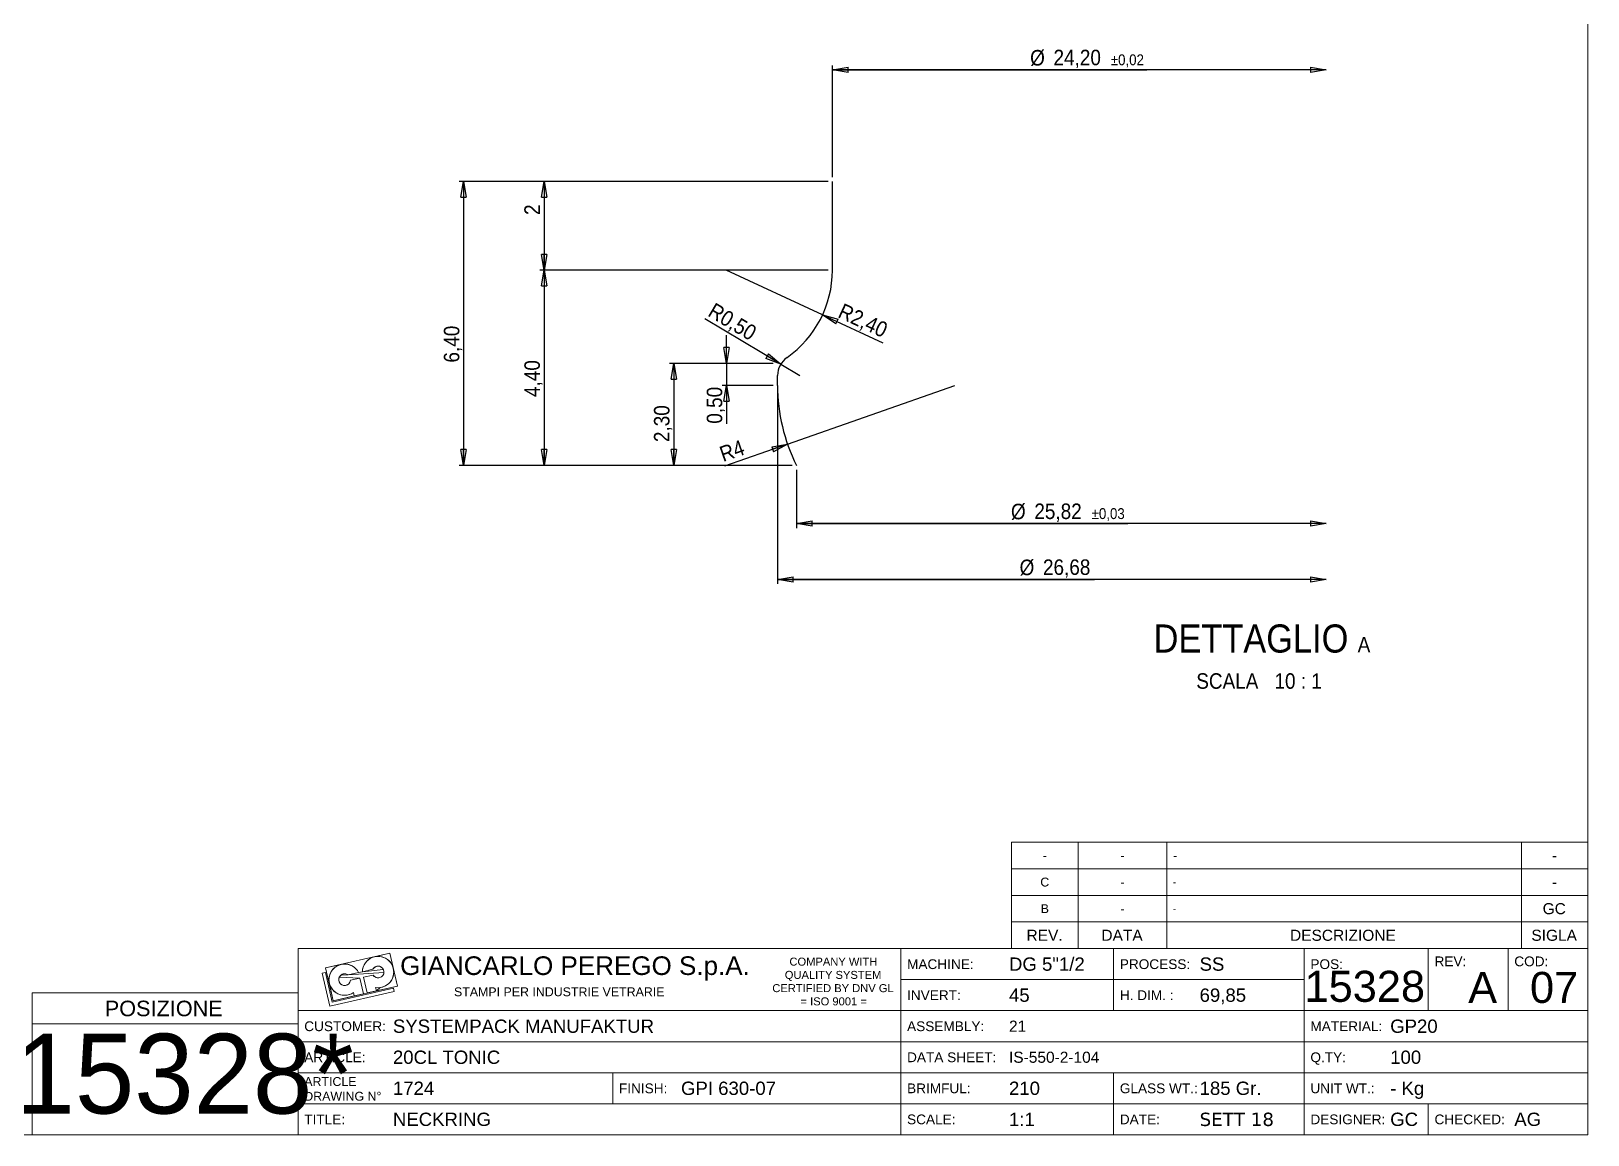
# Model space of a CAD drawing. Header units: millimetres. Extents: x 10 to 584, y 5 to 415.
# Drawn here: x 232.8 to 584, y 4.9 to 253.8 of the extents above; entities that cross this region are included whole.
import ezdxf

# ---------------------------------------------------------------- set-up
doc = ezdxf.new("R2010")
doc.units = ezdxf.units.MM
doc.linetypes.add('SLD-Solido', pattern=[0])
doc.layers.add('D', color=3, linetype='SLD-Solido', lineweight=25)
doc.layers.add('Q', color=2, linetype='SLD-Solido')
doc.styles.add('SLDTEXTSTYLE1', font='GOTHIC.TTF', dxfattribs={"width": 0.913})
doc.styles.add('SLDTEXTSTYLE2', font='ARIAL.TTF')
doc.styles.add('SLDTEXTSTYLE3', font='IDAUTOMATIONHC39M.TTF')
doc.styles.add('SLDTEXTSTYLE4', font='VERDANA.TTF')
doc.dimstyles.new('SLDDIMSTYLE20', dxfattribs={"dimtxt": 3.5, "dimasz": 3.556, "dimexe": 0, "dimexo": 0.0625, "dimgap": 0.875, "dimtad": 1, "dimlfac": 0.1, "dimrnd": 1e-09, "dimzin": 12, "dimdsep": 46, "dimtxsty": 'SLDTEXTSTYLE1', "dimblk1": 'CLOSED', "dimblk2": 'CLOSED', "dimsah": 1, "dimcen": 0.09, "dimadec": 0, "dimazin": 3, "dimtol": 1, "dimtp": 0.02, "dimtm": 0.02, "dimtfac": 1, "dimtofl": 0, "dimtmove": 0, "dimatfit": 3, "dimldrblk": 'CLOSED', "dimfxl": 0, "dimfrac": 2, "dimtolj": 1, "dimarcsym": 0})
doc.dimstyles.new('SLDDIMSTYLE21', dxfattribs={"dimtxt": 3.5, "dimasz": 3.556, "dimexe": 0, "dimexo": 0.0625, "dimgap": 0.875, "dimtad": 1, "dimlfac": 0.1, "dimrnd": 1e-09, "dimzin": 12, "dimdsep": 46, "dimtxsty": 'SLDTEXTSTYLE1', "dimblk1": 'CLOSED', "dimblk2": 'CLOSED', "dimsah": 1, "dimcen": 0.09, "dimadec": 0, "dimazin": 3, "dimtfac": 1, "dimtofl": 0, "dimtmove": 0, "dimatfit": 3, "dimldrblk": 'CLOSED', "dimfxl": 0, "dimfrac": 2, "dimtolj": 1, "dimtzin": 12, "dimarcsym": 0})
doc.dimstyles.new('SLDDIMSTYLE22', dxfattribs={"dimtxt": 3.5, "dimasz": 3.556, "dimexe": 0, "dimexo": 0.0625, "dimgap": 0.875, "dimtad": 1, "dimlfac": 0.1, "dimrnd": 1e-09, "dimzin": 12, "dimdsep": 46, "dimtxsty": 'SLDTEXTSTYLE1', "dimblk1": 'CLOSED', "dimblk2": 'CLOSED', "dimsah": 1, "dimcen": 0.09, "dimadec": 0, "dimazin": 3, "dimtol": 1, "dimtp": 0.03, "dimtm": 0.03, "dimtfac": 1, "dimtofl": 0, "dimtmove": 0, "dimatfit": 3, "dimldrblk": 'CLOSED', "dimfxl": 0, "dimfrac": 2, "dimtolj": 1, "dimarcsym": 0})
doc.dimstyles.new('SLDDIMSTYLE23', dxfattribs={"dimtxt": 3.5, "dimasz": 3.556, "dimexe": 0, "dimexo": 0.0625, "dimgap": 0.875, "dimtad": 1, "dimlfac": 0.1, "dimrnd": 1e-09, "dimzin": 12, "dimdsep": 46, "dimtxsty": 'SLDTEXTSTYLE1', "dimblk1": 'CLOSED', "dimblk2": 'CLOSED', "dimsah": 1, "dimcen": 0, "dimadec": 0, "dimazin": 3, "dimtfac": 1, "dimtofl": 0, "dimtmove": 0, "dimatfit": 3, "dimldrblk": 'CLOSED', "dimfxl": 0, "dimfrac": 2, "dimtolj": 1, "dimtzin": 12, "dimarcsym": 0})
doc.dimstyles.new('SLDDIMSTYLE24', dxfattribs={"dimtxt": 3.5, "dimasz": 3.556, "dimexe": 0, "dimexo": 0.0625, "dimgap": 0.875, "dimtad": 1, "dimlfac": 0.1, "dimrnd": 1e-09, "dimdsep": 46, "dimtxsty": 'SLDTEXTSTYLE1', "dimblk1": 'CLOSED', "dimblk2": 'CLOSED', "dimsah": 1, "dimcen": 0.09, "dimadec": 0, "dimazin": 2, "dimtfac": 1, "dimtmove": 0, "dimatfit": 0, "dimldrblk": 'CLOSED', "dimfxl": 0, "dimfrac": 2, "dimtolj": 1, "dimtzin": 12, "dimarcsym": 0})
doc.dimstyles.new('SLDDIMSTYLE25', dxfattribs={"dimtxt": 3.5, "dimasz": 3.556, "dimexe": 0, "dimexo": 0.0625, "dimgap": 0.875, "dimtad": 1, "dimlfac": 0.1, "dimrnd": 1e-09, "dimdsep": 46, "dimtxsty": 'SLDTEXTSTYLE1', "dimblk1": 'CLOSED', "dimblk2": 'CLOSED', "dimsah": 1, "dimcen": 0, "dimadec": 0, "dimazin": 2, "dimtfac": 1, "dimtofl": 0, "dimtmove": 0, "dimatfit": 3, "dimldrblk": 'CLOSED', "dimfxl": 0, "dimfrac": 2, "dimtolj": 1, "dimtzin": 12, "dimarcsym": 0})
doc.dimstyles.new('SLDDIMSTYLE26', dxfattribs={"dimtxt": 3.5, "dimasz": 3.556, "dimexe": 0, "dimexo": 0.0625, "dimgap": 0.875, "dimtad": 1, "dimlfac": 0.1, "dimrnd": 1e-09, "dimzin": 12, "dimdsep": 46, "dimtxsty": 'SLDTEXTSTYLE1', "dimblk1": 'CLOSED', "dimblk2": 'CLOSED', "dimsah": 1, "dimcen": 0.09, "dimadec": 0, "dimazin": 3, "dimtfac": 1, "dimtmove": 0, "dimatfit": 0, "dimldrblk": 'CLOSED', "dimfxl": 0, "dimfrac": 2, "dimtolj": 1, "dimtzin": 12, "dimarcsym": 0})

# ---------------------------------------------------------------- blocks, each defined once
blk = doc.blocks.new('SW_NOTE_2')
at = {"color": 0, "char_height": 2, "attachment_point": 1, "style": 'SLDTEXTSTYLE2'}
for s, insert in [('ARTICLE', (0, 2.58)), ('DRAWING N°', (0, -0.74))]:
    blk.add_mtext(s, dxfattribs=dict(at, insert=insert))
blk = doc.blocks.new('SW_NOTE_3')
at = {"color": 0, "char_height": 1.8, "attachment_point": 2, "style": 'SLDTEXTSTYLE2'}
for s, insert in [('COMPANY WITH', (10.06, 2.32)), ('QUALITY SYSTEM', (9.99, -0.67)), ('CERTIFIED BY DNV GL', (9.97, -3.66)), ('= ISO 9001 =', (10.12, -6.64))]:
    blk.add_mtext(s, dxfattribs=dict(at, insert=insert))
blk = doc.blocks.new('_CLOSED')
at = {"color": 0, "linetype": 'ByBlock', "lineweight": -2}
for p, q in [((-1, 0.166667), (0, 0)), ((-1, 0.166667), (-1, -0.166667)), ((0, 0), (-1, -0.166667)), ((0, 0), (-1, 0))]:
    blk.add_line(p, q, dxfattribs=at)
blk = doc.blocks.new('_D_53')
at = {"layer": 'Q'}
for p, q in [((413.57, 220.89), (413.57, 246.08)), ((524.99, 245.08), (413.57, 245.08)), ((413.57, 245.08), (484.5, 245.08))]:
    blk.add_line(p, q, dxfattribs=at)
at = {"layer": 'Q', "xscale": 3.556, "yscale": 3.556, "rotation": 180.0000000000004}
blk.add_blockref('_CLOSED', (413.57, 245.08, 1), dxfattribs=at)
at = {"layer": 'Q', "xscale": 3.556, "yscale": 3.556}
blk.add_blockref('_CLOSED', (524.99, 245.08), dxfattribs=at)
at = {"layer": 'Q', "attachment_point": 1, "style": 'SLDTEXTSTYLE1'}
for s, insert, char_height in [('%%c', (458.17, 249.55), 3.5), ('24,20', (463.45, 249.61), 3.5), ('±0,02', (476.38, 248.56), 2.45)]:
    blk.add_mtext(s, dxfattribs=dict(at, insert=insert, char_height=char_height))
blk = doc.blocks.new('_D_54')
at = {"layer": 'Q'}
for p, q in [((412.57, 219.89), (347.53, 219.89)), ((348.53, 219.89), (348.53, 199.89)), ((412.57, 199.89), (347.53, 199.89))]:
    blk.add_line(p, q, dxfattribs=at)
at = {"layer": 'Q', "xscale": 3.556, "yscale": 3.556}
for p, rotation in [((348.53, 219.89, -1), 90.0000000000004), ((348.53, 199.89, -1), 270.0000000000004)]:
    blk.add_blockref('_CLOSED', p, dxfattribs=dict(at, rotation=rotation))
at = {"layer": 'Q', "insert": (344.06, 212.35), "char_height": 3.5, "attachment_point": 1, "rotation": 90, "style": 'SLDTEXTSTYLE1'}
blk.add_mtext('2', dxfattribs=at)
blk = doc.blocks.new('_D_55')
at = {"layer": 'Q'}
for p, q in [((405.46, 154.89), (405.46, 141.75)), ((524.99, 142.75), (405.46, 142.75)), ((405.46, 142.75), (480.18, 142.75))]:
    blk.add_line(p, q, dxfattribs=at)
at = {"layer": 'Q', "xscale": 3.556, "yscale": 3.556, "rotation": 180.0000000000004}
blk.add_blockref('_CLOSED', (405.46, 142.75, 1), dxfattribs=at)
at = {"layer": 'Q', "xscale": 3.556, "yscale": 3.556}
blk.add_blockref('_CLOSED', (524.99, 142.75), dxfattribs=at)
at = {"layer": 'Q', "attachment_point": 1, "style": 'SLDTEXTSTYLE1'}
for s, insert, char_height in [('%%c', (453.84, 147.22), 3.5), ('25,82', (459.12, 147.28), 3.5), ('±0,03', (472.05, 146.23), 2.45)]:
    blk.add_mtext(s, dxfattribs=dict(at, insert=insert, char_height=char_height))
blk = doc.blocks.new('_D_56')
at = {"layer": 'Q'}
for p, q in [((412.57, 199.89), (347.53, 199.89)), ((348.53, 199.89), (348.53, 155.89)), ((404.46, 155.89), (347.53, 155.89))]:
    blk.add_line(p, q, dxfattribs=at)
at = {"layer": 'Q', "xscale": 3.556, "yscale": 3.556}
for p, rotation in [((348.53, 199.89, -1), 90.00000000000037), ((348.53, 155.89, -1), 270.0000000000004)]:
    blk.add_blockref('_CLOSED', p, dxfattribs=dict(at, rotation=rotation))
at = {"layer": 'Q', "insert": (344.06, 171.3), "char_height": 3.5, "attachment_point": 1, "rotation": 90, "style": 'SLDTEXTSTYLE1'}
blk.add_mtext('4,40', dxfattribs=at)
blk = doc.blocks.new('_D_57')
at = {"layer": 'Q'}
for p, q in [((412.57, 219.89), (329.36, 219.89)), ((330.36, 219.89), (330.36, 155.89)), ((404.46, 155.89), (329.36, 155.89))]:
    blk.add_line(p, q, dxfattribs=at)
at = {"layer": 'Q', "xscale": 3.556, "yscale": 3.556}
for p, rotation in [((330.36, 219.89, -1), 90.0000000000004), ((330.36, 155.89, -1), 270.0000000000004)]:
    blk.add_blockref('_CLOSED', p, dxfattribs=dict(at, rotation=rotation))
at = {"layer": 'Q', "insert": (325.89, 179.06), "char_height": 3.5, "attachment_point": 1, "rotation": 90, "style": 'SLDTEXTSTYLE1'}
blk.add_mtext('6,40', dxfattribs=at)
blk = doc.blocks.new('_D_58')
at = {"layer": 'Q'}
for q in [(389.57, 199.89), (424.96, 183.51)]:
    blk.add_line((411.35, 189.81), q, dxfattribs=at)
at = {"layer": 'Q', "xscale": 3.556, "yscale": 3.556, "rotation": 155.1700732013962}
blk.add_blockref('_CLOSED', (411.35, 189.81, -1), dxfattribs=at)
at = {"layer": 'Q', "insert": (416.04, 192.55), "char_height": 3.5, "attachment_point": 1, "rotation": 335.1701, "style": 'SLDTEXTSTYLE1'}
blk.add_mtext('R2,40', dxfattribs=at)
blk = doc.blocks.new('_D_59')
at = {"layer": 'Q'}
for q in [(441.19, 173.89), (389.22, 155.71)]:
    blk.add_line((403.43, 160.68), q, dxfattribs=at)
at = {"layer": 'Q', "xscale": 3.556, "yscale": 3.556, "rotation": 19.27946946473523}
blk.add_blockref('_CLOSED', (403.43, 160.68, -1), dxfattribs=at)
at = {"layer": 'Q', "insert": (387.75, 159.93), "char_height": 3.5, "attachment_point": 1, "rotation": 19.2795, "style": 'SLDTEXTSTYLE1'}
blk.add_mtext('R4', dxfattribs=at)
blk = doc.blocks.new('_D_60')
at = {"layer": 'Q'}
for p, q in [((389.68, 178.89), (389.68, 185.24)), ((400.19, 178.89), (388.68, 178.89)), ((389.68, 178.89), (389.68, 173.89)), ((400.19, 173.89), (388.68, 173.89)), ((389.68, 173.89), (389.68, 165.28))]:
    blk.add_line(p, q, dxfattribs=at)
at = {"layer": 'Q', "xscale": 3.556, "yscale": 3.556}
for p, rotation in [((389.68, 178.89, -1), 270.0000000000004), ((389.68, 173.89, -1), 90.0000000000004)]:
    blk.add_blockref('_CLOSED', p, dxfattribs=dict(at, rotation=rotation))
at = {"layer": 'Q', "insert": (385.21, 165.28), "char_height": 3.5, "attachment_point": 1, "rotation": 90, "style": 'SLDTEXTSTYLE1'}
blk.add_mtext('0,50', dxfattribs=at)
blk = doc.blocks.new('_D_61')
at = {"layer": 'Q'}
for q in [(384.75, 188.9), (406.19, 176.12)]:
    blk.add_line((401.89, 178.68), q, dxfattribs=at)
at = {"layer": 'Q', "xscale": 3.556, "yscale": 3.556, "rotation": 329.1986159303676}
blk.add_blockref('_CLOSED', (401.89, 178.68, -1), dxfattribs=at)
at = {"layer": 'Q', "insert": (387.02, 192.72), "char_height": 3.5, "attachment_point": 1, "rotation": 329.1986, "style": 'SLDTEXTSTYLE1'}
blk.add_mtext('R0,50', dxfattribs=at)
blk = doc.blocks.new('_D_62')
at = {"layer": 'Q'}
for p, q in [((400.19, 178.89), (376.78, 178.89)), ((377.78, 178.89), (377.78, 155.89)), ((404.46, 155.89), (376.78, 155.89))]:
    blk.add_line(p, q, dxfattribs=at)
at = {"layer": 'Q', "xscale": 3.556, "yscale": 3.556}
for p, rotation in [((377.78, 178.89, -1), 90.00000000000037), ((377.78, 155.89, -1), 270.0000000000004)]:
    blk.add_blockref('_CLOSED', p, dxfattribs=dict(at, rotation=rotation))
at = {"layer": 'Q', "insert": (373.3, 161.13), "char_height": 3.5, "attachment_point": 1, "rotation": 90, "style": 'SLDTEXTSTYLE1'}
blk.add_mtext('2,30', dxfattribs=at)
blk = doc.blocks.new('_D_63')
at = {"layer": 'Q'}
for p, q in [((401.19, 172.89), (401.19, 129.16)), ((524.99, 130.16), (401.19, 130.16)), ((401.19, 130.16), (472.71, 130.16))]:
    blk.add_line(p, q, dxfattribs=at)
at = {"layer": 'Q', "xscale": 3.556, "yscale": 3.556, "rotation": 180.0000000000004}
blk.add_blockref('_CLOSED', (401.19, 130.16, 1), dxfattribs=at)
at = {"layer": 'Q', "xscale": 3.556, "yscale": 3.556}
blk.add_blockref('_CLOSED', (524.99, 130.16), dxfattribs=at)
at = {"layer": 'Q', "char_height": 3.5, "attachment_point": 1, "style": 'SLDTEXTSTYLE1'}
for s, insert in [('%%c', (455.79, 134.63)), ('26,68', (461.07, 134.68))]:
    blk.add_mtext(s, dxfattribs=dict(at, insert=insert))
blk = doc.blocks.new('SW_NOTE_8')
at = {"color": 0, "attachment_point": 2, "style": 'SLDTEXTSTYLE1'}
for s, insert, char_height in [('DETTAGLIO ', (23.32, 8.11), 6.35), ('A', (48.81, 5.31), 3.5), ('SCALA', (17.98, -2.9), 3.5), ('10 : 1', (33.96, -2.9), 3.5)]:
    blk.add_mtext(s, dxfattribs=dict(at, insert=insert, char_height=char_height))

msp = doc.modelspace()

# ---------------------------------------------------------------- linework, layer by layer
at = {"color": 179, "linetype": 'SLD-Solido', "lineweight": 18}
for p, q in [((584.00502, 4.91416), (584.00502, 415.41333)), ((583.99885, 70.92487), (453.99911, 70.92487)), ((453.99911, 70.92487), (453.99911, 46.92492)), ((468.99908, 70.92487), (468.99908, 46.92492)), ((488.99904, 70.92487), (488.99904, 46.92492)), ((568.99888, 70.92487), (568.99888, 46.92492)), ((583.99885, 70.92487), (583.99885, 46.92492)), ((583.99885, 64.92489), (453.99911, 64.92489)), ((583.99885, 58.9249), (453.99911, 58.9249)), ((583.99885, 52.92491), (453.99911, 52.92491)), ((584.00502, 46.92492), (293.0056, 46.92492)), ((293.0056, 4.92501), (293.0056, 46.92492)), ((299.23397, 42.60307), (313.74905, 45.91148)), ((299.23397, 42.60307), (313.74905, 45.91148)), ((299.23397, 42.60307), (313.74905, 45.91148)), ((313.74905, 45.91148), (310.25788, 45.07207)), ((313.74905, 45.91148), (310.25788, 45.07207)), ((310.25788, 45.07207), (313.74905, 45.91148)), ((310.25788, 45.07207), (313.74905, 45.91148)), ((313.74905, 45.91148), (315.45051, 38.44658)), ((313.74905, 45.91148), (315.45051, 38.44658)), ((313.74905, 45.91148), (315.45051, 38.44658)), ((429.00533, 4.92501), (429.00533, 46.92492)), ((583.99885, 46.92492), (453.99911, 46.92492)), ((477.00523, 32.92495), (477.00523, 46.92492)), ((520.00514, 4.92501), (520.00514, 46.92492)), ((548.00509, 32.92495), (548.00509, 46.92492)), ((566.00505, 32.92495), (566.00505, 46.92492)), ((584.00502, 4.92501), (584.00502, 46.92492)), ((302.74406, 43.35945), (299.23397, 42.60307)), ((302.74406, 43.35945), (299.23397, 42.60307)), ((299.23397, 42.60307), (302.74406, 43.35945)), ((299.23397, 42.60307), (302.74406, 43.35945)), ((299.23397, 42.60307), (300.91805, 35.13421)), ((300.91805, 35.13421), (299.23397, 42.60307)), ((300.91805, 35.13421), (299.23397, 42.60307)), ((300.96204, 42.35552), (300.63196, 41.95591)), ((300.96204, 42.35552), (300.63196, 41.95591)), ((301.34707, 42.7025), (300.96204, 42.35552)), ((301.34707, 42.7025), (300.96204, 42.35552)), ((301.77875, 42.98937), (301.34707, 42.7025)), ((301.77875, 42.98937), (301.34707, 42.7025)), ((302.24779, 43.20994), (301.77875, 42.98937)), ((302.24779, 43.20994), (301.77875, 42.98937)), ((302.74406, 43.35945), (302.24779, 43.20994)), ((302.74406, 43.35945), (302.24779, 43.20994)), ((303.25688, 43.4347), (302.74406, 43.35945)), ((303.25688, 43.4347), (302.74406, 43.35945)), ((303.77519, 43.43404), (303.25688, 43.4347)), ((303.77519, 43.43404), (303.25688, 43.4347)), ((304.28781, 43.35751), (303.77519, 43.43404)), ((304.28781, 43.35751), (303.77519, 43.43404)), ((304.78371, 43.20675), (304.28781, 43.35751)), ((304.78371, 43.20675), (304.28781, 43.35751)), ((305.25219, 42.985), (304.78371, 43.20675)), ((305.25219, 42.985), (304.78371, 43.20675)), ((305.68315, 42.69705), (305.25219, 42.985)), ((305.68315, 42.69705), (305.25219, 42.985)), ((306.06731, 42.3491), (305.68315, 42.69705)), ((306.06731, 42.3491), (305.68315, 42.69705)), ((306.39638, 41.94866), (306.06731, 42.3491)), ((306.39638, 41.94866), (306.06731, 42.3491)), ((307.52967, 41.70183), (309.88812, 42.23938)), ((307.52967, 41.70183), (309.88812, 42.23938)), ((307.52967, 41.70183), (309.88812, 42.23938)), ((312.23176, 42.23747), (307.52967, 41.70183)), ((312.23176, 42.23747), (307.52967, 41.70183)), ((307.52967, 41.70183), (312.23176, 42.23747)), ((307.52967, 41.70183), (312.23176, 42.23747)), ((307.57767, 42.21791), (307.52967, 41.70183)), ((307.57767, 42.21791), (307.52967, 41.70183)), ((307.70071, 42.7214), (307.57767, 42.21791)), ((307.70071, 42.7214), (307.57767, 42.21791)), ((307.89614, 43.20145), (307.70071, 42.7214)), ((307.89614, 43.20145), (307.70071, 42.7214)), ((308.15975, 43.64772), (307.89614, 43.20145)), ((308.15975, 43.64772), (307.89614, 43.20145)), ((308.48586, 44.05057), (308.15975, 43.64772)), ((308.48586, 44.05057), (308.15975, 43.64772)), ((308.86745, 44.40134), (308.48586, 44.05057)), ((308.86745, 44.40134), (308.48586, 44.05057)), ((309.29628, 44.69246), (308.86745, 44.40134)), ((309.29628, 44.69246), (308.86745, 44.40134)), ((309.76311, 44.91765), (309.29628, 44.69246)), ((309.76311, 44.91765), (309.29628, 44.69246)), ((310.25788, 45.07207), (309.76311, 44.91765)), ((310.25788, 45.07207), (309.76311, 44.91765)), ((309.88812, 42.23938), (309.98862, 42.40327)), ((309.88812, 42.23938), (309.98862, 42.40327)), ((309.98862, 42.40327), (310.11189, 42.55081)), ((309.98862, 42.40327), (310.11189, 42.55081)), ((310.11189, 42.55081), (310.2553, 42.67885)), ((310.11189, 42.55081), (310.2553, 42.67885)), ((310.2553, 42.67885), (310.41581, 42.78467)), ((310.2553, 42.67885), (310.41581, 42.78467)), ((310.76993, 45.15238), (310.25788, 45.07207)), ((310.76993, 45.15238), (310.25788, 45.07207)), ((310.41581, 42.78467), (310.58999, 42.86603)), ((310.41581, 42.78467), (310.58999, 42.86603)), ((310.58999, 42.86603), (310.77416, 42.9212)), ((310.58999, 42.86603), (310.77416, 42.9212)), ((311.28822, 45.15685), (310.76993, 45.15238)), ((311.28822, 45.15685), (310.76993, 45.15238)), ((310.77416, 42.9212), (310.96439, 42.949)), ((310.77416, 42.9212), (310.96439, 42.949)), ((310.96439, 42.949), (311.15665, 42.94885)), ((310.96439, 42.949), (311.15665, 42.94885)), ((311.15665, 42.94885), (311.34683, 42.92073)), ((311.15665, 42.94885), (311.34683, 42.92073)), ((311.80157, 45.08539), (311.28822, 45.15685)), ((311.80157, 45.08539), (311.28822, 45.15685)), ((311.34683, 42.92073), (311.53091, 42.86527)), ((311.34683, 42.92073), (311.53091, 42.86527)), ((311.53091, 42.86527), (311.70496, 42.78362)), ((311.53091, 42.86527), (311.70496, 42.78362)), ((311.70496, 42.78362), (311.86529, 42.67753)), ((311.70496, 42.78362), (311.86529, 42.67753)), ((312.29894, 44.93953), (311.80157, 45.08539)), ((312.29894, 44.93953), (311.80157, 45.08539)), ((311.86529, 42.67753), (312.0085, 42.54926)), ((311.86529, 42.67753), (312.0085, 42.54926)), ((312.0085, 42.54926), (312.13152, 42.40153)), ((312.0085, 42.54926), (312.13152, 42.40153)), ((312.13152, 42.40153), (312.23176, 42.23747)), ((312.13152, 42.40153), (312.23176, 42.23747)), ((312.23176, 42.23747), (312.30707, 42.06059)), ((312.23176, 42.23747), (312.30707, 42.06059)), ((312.76958, 44.72242), (312.29894, 44.93953)), ((312.76958, 44.72242), (312.29894, 44.93953)), ((313.20337, 44.43875), (312.76958, 44.72242)), ((313.20337, 44.43875), (312.76958, 44.72242)), ((313.59095, 44.09462), (313.20337, 44.43875)), ((313.59095, 44.09462), (313.20337, 44.43875)), ((313.92396, 43.69744), (313.59095, 44.09462)), ((313.92396, 43.69744), (313.59095, 44.09462)), ((314.19524, 43.2558), (313.92396, 43.69744)), ((314.19524, 43.2558), (313.92396, 43.69744)), ((314.39892, 42.77919), (314.19524, 43.2558)), ((314.39892, 42.77919), (314.19524, 43.2558)), ((314.53063, 42.27789), (314.39892, 42.77919)), ((314.53063, 42.27789), (314.39892, 42.77919)), ((315.45051, 38.44658), (314.53063, 42.27789)), ((315.45051, 38.44658), (314.53063, 42.27789)), ((314.58752, 41.76272), (314.53063, 42.27789)), ((314.53063, 42.27789), (315.45051, 38.44658)), ((314.58752, 41.76272), (314.53063, 42.27789)), ((314.53063, 42.27789), (315.45051, 38.44658)), ((298.46319, 41.38036), (299.21007, 41.54877)), ((300.14727, 33.9115), (298.46319, 41.38036)), ((299.21007, 41.54877), (300.72536, 34.82853)), ((300.03577, 40.53193), (299.98267, 40.01634)), ((300.03577, 40.53193), (299.98267, 40.01634)), ((299.98267, 40.01634), (300.00564, 39.49855)), ((299.98267, 40.01634), (300.00564, 39.49855)), ((300.00564, 39.49855), (300.10418, 38.98969)), ((300.00564, 39.49855), (300.10418, 38.98969)), ((300.16378, 41.03418), (300.03577, 40.53193)), ((300.16378, 41.03418), (300.03577, 40.53193)), ((300.10418, 38.98969), (300.91805, 35.13421)), ((300.10418, 38.98969), (300.91805, 35.13421)), ((300.91805, 35.13421), (300.10418, 38.98969)), ((300.10418, 38.98969), (300.27615, 38.50074)), ((300.91805, 35.13421), (300.10418, 38.98969)), ((300.10418, 38.98969), (300.27615, 38.50074)), ((300.36395, 41.51227), (300.16378, 41.03418)), ((300.36395, 41.51227), (300.16378, 41.03418)), ((300.63196, 41.95591), (300.36395, 41.51227)), ((300.63196, 41.95591), (300.36395, 41.51227)), ((302.19383, 39.86701), (302.2017, 40.06459)), ((302.19383, 39.86701), (302.2017, 40.06459)), ((302.21559, 39.67048), (302.19383, 39.86701)), ((302.21559, 39.67048), (302.19383, 39.86701)), ((302.2017, 40.06459), (302.23902, 40.25877)), ((302.2017, 40.06459), (302.23902, 40.25877)), ((302.2665, 39.47941), (302.21559, 39.67048)), ((302.2665, 39.47941), (302.21559, 39.67048)), ((302.23902, 40.25877), (302.30497, 40.44518)), ((302.23902, 40.25877), (302.30497, 40.44518)), ((302.34541, 39.2981), (302.2665, 39.47941)), ((302.34541, 39.2981), (302.2665, 39.47941)), ((302.30497, 40.44518), (302.39805, 40.61964)), ((302.30497, 40.44518), (302.39805, 40.61964)), ((306.95685, 40.26248), (302.30497, 40.44518)), ((306.95685, 40.26248), (302.30497, 40.44518)), ((302.30497, 40.44518), (306.95685, 40.26248)), ((302.30497, 40.44518), (306.95685, 40.26248)), ((302.45054, 39.13063), (302.34541, 39.2981)), ((302.45054, 39.13063), (302.34541, 39.2981)), ((302.39805, 40.61964), (302.51617, 40.77822)), ((302.39805, 40.61964), (302.51617, 40.77822)), ((302.57954, 38.98076), (302.45054, 39.13063)), ((302.57954, 38.98076), (302.45054, 39.13063)), ((302.51617, 40.77822), (302.65667, 40.91735)), ((302.51617, 40.77822), (302.65667, 40.91735)), ((302.72949, 38.85187), (302.57954, 38.98076)), ((302.72949, 38.85187), (302.57954, 38.98076)), ((302.65667, 40.91735), (302.8164, 41.03391)), ((302.65667, 40.91735), (302.8164, 41.03391)), ((304.30483, 40.96679), (302.65667, 40.91735)), ((304.30483, 40.96679), (302.65667, 40.91735)), ((302.65667, 40.91735), (304.30483, 40.96679)), ((302.65667, 40.91735), (304.30483, 40.96679)), ((302.89703, 38.74685), (302.72949, 38.85187)), ((302.89703, 38.74685), (302.72949, 38.85187)), ((302.8164, 41.03391), (302.99176, 41.12527)), ((302.8164, 41.03391), (302.99176, 41.12527)), ((303.07839, 38.66807), (302.89703, 38.74685)), ((303.07839, 38.66807), (302.89703, 38.74685)), ((302.99176, 41.12527), (303.17882, 41.18938)), ((302.99176, 41.12527), (303.17882, 41.18938)), ((303.2695, 38.61729), (303.07839, 38.66807)), ((303.2695, 38.61729), (303.07839, 38.66807)), ((303.17882, 41.18938), (303.37336, 41.2248)), ((303.17882, 41.18938), (303.37336, 41.2248)), ((303.37336, 41.2248), (303.571, 41.23072)), ((303.37336, 41.2248), (303.571, 41.23072)), ((303.571, 41.23072), (303.76731, 41.20703)), ((303.571, 41.23072), (303.76731, 41.20703)), ((303.85777, 38.64113), (303.66362, 38.60367)), ((303.85777, 38.64113), (303.66362, 38.60367)), ((303.76731, 41.20703), (303.95787, 41.15425)), ((303.76731, 41.20703), (303.95787, 41.15425)), ((304.04414, 38.7072), (303.85777, 38.64113)), ((304.04414, 38.7072), (303.85777, 38.64113)), ((303.95787, 41.15425), (304.1384, 41.07356)), ((303.95787, 41.15425), (304.1384, 41.07356)), ((304.21854, 38.8004), (304.04414, 38.7072)), ((304.21854, 38.8004), (304.04414, 38.7072)), ((304.1384, 41.07356), (304.30483, 40.96679)), ((304.1384, 41.07356), (304.30483, 40.96679)), ((304.37703, 38.91862), (304.21854, 38.8004)), ((304.37703, 38.91862), (304.21854, 38.8004)), ((306.66327, 41.50435), (304.30483, 40.96679)), ((304.30483, 40.96679), (306.66327, 41.50435)), ((304.30483, 40.96679), (306.66327, 41.50435)), ((312.37033, 41.49142), (304.30483, 40.96679)), ((312.37033, 41.49142), (304.30483, 40.96679)), ((304.30483, 40.96679), (312.37033, 41.49142)), ((304.30483, 40.96679), (312.37033, 41.49142)), ((304.51607, 39.05922), (304.37703, 38.91862)), ((304.51607, 39.05922), (304.37703, 38.91862)), ((304.63252, 39.21903), (304.51607, 39.05922)), ((304.63252, 39.21903), (304.51607, 39.05922)), ((304.72376, 39.39446), (304.63252, 39.21903)), ((304.72376, 39.39446), (304.63252, 39.21903)), ((304.78774, 39.58156), (304.72376, 39.39446)), ((304.78774, 39.58156), (304.72376, 39.39446)), ((304.82302, 39.77612), (304.78774, 39.58156)), ((304.82302, 39.77612), (304.78774, 39.58156)), ((304.82302, 39.77612), (306.95685, 40.26248)), ((306.95685, 40.26248), (304.82302, 39.77612)), ((306.95685, 40.26248), (304.82302, 39.77612)), ((306.66327, 41.50435), (306.39638, 41.94866)), ((306.66327, 41.50435), (306.39638, 41.94866)), ((307.52967, 41.70183), (306.66327, 41.50435)), ((307.52967, 41.70183), (306.66327, 41.50435)), ((306.66327, 41.50435), (307.52967, 41.70183)), ((306.66327, 41.50435), (307.52967, 41.70183)), ((306.95685, 40.26248), (307.76032, 36.73739)), ((307.76032, 36.73739), (306.95685, 40.26248)), ((307.76032, 36.73739), (306.95685, 40.26248)), ((309.93708, 40.94176), (307.80325, 40.4554)), ((309.93708, 40.94176), (307.80325, 40.4554)), ((309.93708, 40.94176), (307.80325, 40.4554)), ((307.80325, 40.4554), (308.60672, 36.93031)), ((307.80325, 40.4554), (308.60672, 36.93031)), ((307.80325, 40.4554), (308.60672, 36.93031)), ((310.04964, 40.78591), (309.93708, 40.94176)), ((310.04964, 40.78591), (309.93708, 40.94176)), ((310.18368, 40.64808), (310.04964, 40.78591)), ((310.18368, 40.64808), (310.04964, 40.78591)), ((310.33633, 40.53121), (310.18368, 40.64808)), ((310.33633, 40.53121), (310.18368, 40.64808)), ((310.50435, 40.43778), (310.33633, 40.53121)), ((310.50435, 40.43778), (310.33633, 40.53121)), ((310.68417, 40.36977), (310.50435, 40.43778)), ((310.68417, 40.36977), (310.50435, 40.43778)), ((310.87197, 40.32864), (310.68417, 40.36977)), ((310.87197, 40.32864), (310.68417, 40.36977)), ((311.06376, 40.31525), (310.87197, 40.32864)), ((311.06376, 40.31525), (310.87197, 40.32864)), ((311.25545, 40.3299), (311.06376, 40.31525)), ((311.25545, 40.3299), (311.06376, 40.31525)), ((311.44298, 40.37226), (311.25545, 40.3299)), ((311.44298, 40.37226), (311.25545, 40.3299)), ((311.62236, 40.44144), (311.44298, 40.37226)), ((311.62236, 40.44144), (311.44298, 40.37226)), ((311.78976, 40.53597), (311.62236, 40.44144)), ((311.78976, 40.53597), (311.62236, 40.44144)), ((311.94165, 40.65383), (311.78976, 40.53597)), ((311.94165, 40.65383), (311.78976, 40.53597)), ((312.07477, 40.79253), (311.94165, 40.65383)), ((312.07477, 40.79253), (311.94165, 40.65383)), ((312.18632, 40.94912), (312.07477, 40.79253)), ((312.18632, 40.94912), (312.07477, 40.79253)), ((312.27391, 41.12026), (312.18632, 40.94912)), ((312.27391, 41.12026), (312.18632, 40.94912)), ((312.33568, 41.30231), (312.27391, 41.12026)), ((312.33568, 41.30231), (312.27391, 41.12026)), ((312.30707, 42.06059), (312.35587, 41.87463)), ((312.30707, 42.06059), (312.35587, 41.87463)), ((312.37033, 41.49142), (312.33568, 41.30231)), ((312.37033, 41.49142), (312.33568, 41.30231)), ((312.35587, 41.87463), (312.3771, 41.68355)), ((312.35587, 41.87463), (312.3771, 41.68355)), ((312.3771, 41.68355), (312.37033, 41.49142)), ((312.3771, 41.68355), (312.37033, 41.49142)), ((312.53682, 38.42739), (312.99037, 38.67826)), ((312.53682, 38.42739), (312.99037, 38.67826)), ((312.99037, 38.67826), (313.4023, 38.99283)), ((312.99037, 38.67826), (313.4023, 38.99283)), ((313.4023, 38.99283), (313.76374, 39.36432)), ((313.4023, 38.99283), (313.76374, 39.36432)), ((313.76374, 39.36432), (314.06689, 39.78473)), ((313.76374, 39.36432), (314.06689, 39.78473)), ((314.06689, 39.78473), (314.30522, 40.24499)), ((314.06689, 39.78473), (314.30522, 40.24499)), ((314.30522, 40.24499), (314.47359, 40.73519)), ((314.30522, 40.24499), (314.47359, 40.73519)), ((314.47359, 40.73519), (314.56837, 41.24476)), ((314.47359, 40.73519), (314.56837, 41.24476)), ((314.56837, 41.24476), (314.58752, 41.76272)), ((314.56837, 41.24476), (314.58752, 41.76272)), ((520.00514, 39.92494), (429.00533, 39.92494)), ((233.00572, 4.92501), (233.00572, 36.92494)), ((233.00572, 36.92494), (293.0056, 36.92494)), ((293.0056, 4.92501), (293.0056, 36.92494)), ((314.68032, 37.224), (300.14727, 33.9115)), ((300.27615, 38.50074), (300.51787, 38.04225)), ((300.27615, 38.50074), (300.51787, 38.04225)), ((300.51787, 38.04225), (300.82411, 37.62408)), ((300.51787, 38.04225), (300.82411, 37.62408)), ((300.72536, 34.82853), (314.51191, 37.97088)), ((300.82411, 37.62408), (301.18827, 37.25527)), ((300.82411, 37.62408), (301.18827, 37.25527)), ((315.45051, 38.44658), (300.91805, 35.13421)), ((315.45051, 38.44658), (300.91805, 35.13421)), ((315.45051, 38.44658), (300.91805, 35.13421)), ((300.91805, 35.13421), (305.68674, 36.26476)), ((300.91805, 35.13421), (305.68674, 36.26476)), ((305.68674, 36.26476), (300.91805, 35.13421)), ((305.68674, 36.26476), (300.91805, 35.13421)), ((301.18827, 37.25527), (301.60251, 36.94374)), ((301.18827, 37.25527), (301.60251, 36.94374)), ((301.60251, 36.94374), (302.0579, 36.69622)), ((301.60251, 36.94374), (302.0579, 36.69622)), ((302.0579, 36.69622), (302.54462, 36.51805)), ((302.0579, 36.69622), (302.54462, 36.51805)), ((302.54462, 36.51805), (303.05218, 36.41306)), ((302.54462, 36.51805), (303.05218, 36.41306)), ((303.05218, 36.41306), (303.56965, 36.38352)), ((303.05218, 36.41306), (303.56965, 36.38352)), ((303.46605, 38.59566), (303.2695, 38.61729)), ((303.46605, 38.59566), (303.2695, 38.61729)), ((303.66362, 38.60367), (303.46605, 38.59566)), ((303.66362, 38.60367), (303.46605, 38.59566)), ((303.56965, 36.38352), (304.08586, 36.43006)), ((303.56965, 36.38352), (304.08586, 36.43006)), ((304.08586, 36.43006), (304.5897, 36.55168)), ((304.08586, 36.43006), (304.5897, 36.55168)), ((304.5897, 36.55168), (305.0703, 36.74576)), ((304.5897, 36.55168), (305.0703, 36.74576)), ((305.0703, 36.74576), (305.51731, 37.00812)), ((305.0703, 36.74576), (305.51731, 37.00812)), ((305.68674, 36.26476), (305.51731, 37.00812)), ((305.51731, 37.00812), (305.68674, 36.26476)), ((305.51731, 37.00812), (305.68674, 36.26476)), ((307.76032, 36.73739), (305.68674, 36.26476)), ((305.68674, 36.26476), (307.76032, 36.73739)), ((305.68674, 36.26476), (307.76032, 36.73739)), ((308.60672, 36.93031), (315.45051, 38.44658)), ((308.60672, 36.93031), (315.45051, 38.44658)), ((315.45051, 38.44658), (308.60672, 36.93031)), ((315.45051, 38.44658), (308.60672, 36.93031)), ((308.60672, 36.93031), (310.6803, 37.40293)), ((308.60672, 36.93031), (310.6803, 37.40293)), ((308.60672, 36.93031), (310.6803, 37.40293)), ((310.6803, 37.40293), (310.51087, 38.14629)), ((310.6803, 37.40293), (310.51087, 38.14629)), ((310.51087, 38.14629), (311.02741, 38.10356)), ((310.6803, 37.40293), (311.54465, 38.13691)), ((310.6803, 37.40293), (311.54465, 38.13691)), ((311.54465, 38.13691), (310.6803, 37.40293)), ((311.02741, 38.10356), (311.54465, 38.13691)), ((311.54465, 38.13691), (312.05142, 38.24564)), ((311.54465, 38.13691), (312.05142, 38.24564)), ((312.05142, 38.24564), (312.53682, 38.42739)), ((312.05142, 38.24564), (312.53682, 38.42739)), ((314.51191, 37.97088), (314.68032, 37.224)), ((584.00502, 32.92495), (293.0056, 32.92495)), ((233.00572, 29.92496), (293.0056, 29.92496)), ((584.00502, 25.92496), (293.0056, 25.92496)), ((584.00502, 18.92498), (293.0056, 18.92498)), ((364.00546, 11.92499), (364.00546, 18.92498)), ((477.00523, 4.92501), (477.00523, 18.92498)), ((584.00502, 11.92499), (293.0056, 11.92499)), ((548.00509, 4.92501), (548.00509, 11.92499)), ((583.99885, 4.91416), (10, 4.91416)), ((173.49967, 4.91416), (583.99885, 4.91416)), ((233.00572, 4.92501), (293.0056, 4.92501)), ((584.00502, 4.92501), (293.0056, 4.92501))]:
    msp.add_line(p, q, dxfattribs=at)
at = {"color": 8, "linetype": 'SLD-Solido', "lineweight": 18}
for p, q in [((298.46319, 41.38036), (299.21007, 41.54877)), ((298.46319, 41.38036), (299.21007, 41.54877)), ((298.46319, 41.38036), (300.14727, 33.9115)), ((298.46319, 41.38036), (300.14727, 33.9115)), ((298.46319, 41.38036), (300.14727, 33.9115)), ((300.14727, 33.9115), (298.46319, 41.38036)), ((299.21007, 41.54877), (300.72536, 34.82853)), ((299.21007, 41.54877), (300.72536, 34.82853)), ((314.68032, 37.224), (300.14727, 33.9115)), ((314.68032, 37.224), (300.14727, 33.9115)), ((314.67984, 37.22389), (300.14727, 33.9115)), ((314.67974, 37.22387), (300.14727, 33.9115)), ((314.51191, 37.97088), (300.72536, 34.82853)), ((300.72536, 34.82853), (314.51191, 37.97088)), ((314.51191, 37.97088), (314.68032, 37.224)), ((314.51191, 37.97088), (314.68032, 37.224))]:
    msp.add_line(p, q, dxfattribs=at)
at = {"color": 179, "linetype": 'SLD-Solido', "lineweight": 18}
for centre, radius, start, end in [((303.5116, 39.91347), 3.53043, 26.7834349, 304.6191547), ((311.05945, 41.63384), 3.53043, 261.0608453, 178.8965651), ((311.05945, 41.63384), 1.31859, 211.6590634, 152.6622305), ((303.5116, 39.91347), 1.31859, 53.0177695, 354.0209366)]:
    msp.add_arc(centre, radius, start, end, dxfattribs=at)
at = {"layer": 'D'}
for p, q in [((413.56713, 199.88619), (413.56713, 219.8862)), ((401.18608, 173.8862), (401.18608, 176.12048))]:
    msp.add_line(p, q, dxfattribs=at)
for centre, radius, start, end in [((389.56702, 199.88625), 24.00011, 304.9645341, 359.9998516), ((406.18607, 176.12046), 4.99999, 124.9643155, 179.999797), ((441.18611, 173.8862), 40.00004, 180.0000063, 206.743676)]:
    msp.add_arc(centre, radius, start, end, dxfattribs=at)

# ---------------------------------------------------------------- block references
for name, p in [('SW_NOTE_8', (484.68356, 111.90501)), ('SW_NOTE_3', (403.72538, 42.55461)), ('SW_NOTE_2', (294.4056, 15.35456))]:
    msp.add_blockref(name, p)

# ---------------------------------------------------------------- texts
for s, insert, char_height, attachment_point, style in [('-', (461.47865, 68.91968), 2, 2, 'SLDTEXTSTYLE2'), ('-', (478.97862, 68.91968), 2, 2, 'SLDTEXTSTYLE2'), ('-', (490.39904, 68.91968), 2, 1, 'SLDTEXTSTYLE2'), ('-', (576.47331, 69.16838), 2.5, 2, 'SLDTEXTSTYLE2'), ('C', (461.47515, 62.91969), 2, 2, 'SLDTEXTSTYLE2'), ('-', (478.97862, 62.91969), 2, 2, 'SLDTEXTSTYLE2'), ('-', (490.39904, 62.67099), 1.5, 1, 'SLDTEXTSTYLE2'), ('-', (576.47331, 63.16839), 2.5, 2, 'SLDTEXTSTYLE2'), ('B', (461.48978, 56.9197), 2, 2, 'SLDTEXTSTYLE2'), ('GC', (576.42072, 57.1684), 2.499995, 2, 'SLDTEXTSTYLE2'), ('-', (478.97862, 56.9197), 2, 2, 'SLDTEXTSTYLE2'), ('-', (490.39904, 56.671), 1.5, 1, 'SLDTEXTSTYLE2'), ('REV.', (461.43686, 51.16842), 2.499995, 2, 'SLDTEXTSTYLE2'), ('DATA', (478.91127, 51.16842), 2.499995, 2, 'SLDTEXTSTYLE2'), ('DESCRIZIONE', (528.74349, 51.16842), 2.499995, 2, 'SLDTEXTSTYLE2'), ('SIGLA', (576.40033, 51.16842), 2.499995, 2, 'SLDTEXTSTYLE2'), (' GIANCARLO PEREGO S.p.A.', (314.40556, 45.16401), 4.1999916, 1, 'SLDTEXTSTYLE2'), ('MACHINE:', (430.40532, 44.50224), 2.199996, 1, 'SLDTEXTSTYLE2'), ('DG 5"1/2', (453.40528, 44.91713), 2.999994, 1, 'SLDTEXTSTYLE2'), ('PROCESS:', (478.40523, 44.50224), 2.199996, 1, 'SLDTEXTSTYLE2'), ('SS', (496.40519, 44.91713), 2.999994, 1, 'SLDTEXTSTYLE2'), ('POS:', (521.40514, 44.50224), 2.199996, 1, 'SLDTEXTSTYLE2'), ('REV:', (549.40509, 45.13527), 2.199996, 1, 'SLDTEXTSTYLE2'), ('COD:', (567.40505, 45.13527), 2.199996, 1, 'SLDTEXTSTYLE2'), ('15328', (547.2683, 41.90674), 6.999986, 3, 'SLDTEXTSTYLE2'), ('A', (563.52389, 41.65674), 6.99999, 3, 'SLDTEXTSTYLE2'), ('07', (581.82471, 41.65674), 6.999986, 3, 'SLDTEXTSTYLE2'), ('POSIZIONE', (262.70621, 35.16585), 3.499993, 2, 'SLDTEXTSTYLE2'), ('STAMPI PER INDUSTRIE VETRARIE', (375.68421, 38.16974), 1.999996, 3, 'SLDTEXTSTYLE2'), ('INVERT: ', (430.40532, 37.50225), 2.199996, 1, 'SLDTEXTSTYLE2'), ('45', (453.40528, 37.91714), 2.999994, 1, 'SLDTEXTSTYLE2'), ('H. DIM. :', (478.40523, 37.50225), 2.199996, 1, 'SLDTEXTSTYLE2'), ('69,85', (496.40519, 37.91714), 2.999994, 1, 'SLDTEXTSTYLE2'), ('CUSTOMER:', (294.4056, 30.50227), 2.199996, 1, 'SLDTEXTSTYLE2'), ('SYSTEMPACK MANUFAKTUR', (314.40556, 30.91716), 2.999994, 1, 'SLDTEXTSTYLE2'), ('ASSEMBLY: ', (430.40532, 30.50227), 2.199996, 1, 'SLDTEXTSTYLE2'), ('21', (453.40528, 30.66846), 2.499995, 1, 'SLDTEXTSTYLE2'), ('MATERIAL:', (521.40514, 30.50227), 2.199996, 1, 'SLDTEXTSTYLE2'), ('GP20', (539.40511, 30.91716), 2.999994, 1, 'SLDTEXTSTYLE2'), ('*15328*', (262.74316, 27.71894), 17.999964, 2, 'SLDTEXTSTYLE3'), ('ARTICLE:', (294.4056, 23.50228), 2.199996, 1, 'SLDTEXTSTYLE2'), ('20CL TONIC', (314.40556, 23.91717), 2.999994, 1, 'SLDTEXTSTYLE2'), ('DATA SHEET:', (430.40532, 23.50228), 2.1999956, 1, 'SLDTEXTSTYLE2'), ('IS-550-2-104', (453.40528, 23.66847), 2.499995, 1, 'SLDTEXTSTYLE2'), ('Q.TY: ', (521.40514, 23.50228), 2.199996, 1, 'SLDTEXTSTYLE2'), ('100', (539.40511, 23.91717), 2.999994, 1, 'SLDTEXTSTYLE2'), ('1724', (314.40556, 16.91718), 2.999994, 1, 'SLDTEXTSTYLE2'), ('FINISH:', (365.40545, 16.5023), 2.199996, 1, 'SLDTEXTSTYLE2'), ('GPI 630-07', (379.40543, 16.91718), 2.999994, 1, 'SLDTEXTSTYLE2'), ('BRIMFUL: ', (430.40532, 16.5023), 2.199996, 1, 'SLDTEXTSTYLE2'), ('210', (453.40528, 16.91718), 2.999994, 1, 'SLDTEXTSTYLE2'), ('GLASS WT.:', (478.40523, 16.5023), 2.199996, 1, 'SLDTEXTSTYLE2'), ('185 Gr.', (496.40519, 16.91718), 2.999994, 1, 'SLDTEXTSTYLE2'), ('UNIT WT.: ', (521.40514, 16.5023), 2.199996, 1, 'SLDTEXTSTYLE2'), ('- Kg', (539.40511, 16.91718), 2.999994, 1, 'SLDTEXTSTYLE2'), ('TITLE:', (294.4056, 9.50231), 2.199996, 1, 'SLDTEXTSTYLE2'), ('NECKRING', (314.40556, 9.9172), 2.999994, 1, 'SLDTEXTSTYLE2'), ('SCALE: ', (430.40532, 9.50231), 2.199996, 1, 'SLDTEXTSTYLE2'), ('1:1', (453.40528, 9.9172), 2.999994, 1, 'SLDTEXTSTYLE2'), ('DATE:', (478.40523, 9.50231), 2.199996, 1, 'SLDTEXTSTYLE2'), ('SETT 18', (496.40519, 9.91034), 2.999994, 1, 'SLDTEXTSTYLE4'), ('DESIGNER:', (521.40514, 9.50231), 2.199996, 1, 'SLDTEXTSTYLE2'), ('GC', (539.40511, 9.9172), 2.999994, 1, 'SLDTEXTSTYLE2'), ('CHECKED:', (549.40509, 9.50231), 2.199996, 1, 'SLDTEXTSTYLE2'), ('AG', (567.40505, 9.9172), 2.999994, 1, 'SLDTEXTSTYLE2')]:
    msp.add_mtext(s, dxfattribs=dict(insert=insert, char_height=char_height, attachment_point=attachment_point, style=style))

# ---------------------------------------------------------------- dimensions: what is measured, and where the dimension line sits
at = {"layer": 'Q'}
for base, p1, p2, dimstyle, picture, middle in [((413.56713, 247.88621), (524.98573, 219.88621), (413.56713, 219.88621), 'SLDDIMSTYLE20', '_D_53', (471.33575, 247.88621)), ((401.18608, 130.15751), (524.98573, 173.88621), (401.18608, 173.88621), 'SLDDIMSTYLE21', '_D_63', (464.24994, 130.15751)), ((405.46493, 142.75372), (524.98573, 155.88621), (405.46493, 155.88621), 'SLDDIMSTYLE22', '_D_55', (467.00669, 142.75372))]:
    dim = msp.add_linear_dim(base=base, p1=p1, p2=p2, text='%%c<>', dimstyle=dimstyle, dxfattribs=at)
    dim.commit()
    dim.dimension.update_dxf_attribs({"geometry": picture, "text_midpoint": middle, "dimtype": 160})
for base, p1, p2, dimstyle, picture, middle in [((330.36444, 155.88621), (413.56713, 219.88621), (405.46494, 155.88621), 'SLDDIMSTYLE21', '_D_57', (330.36444, 183.58769)), ((348.53382, 199.88621), (413.56713, 219.88621), (413.56713, 199.88621), 'SLDDIMSTYLE21', '_D_54', (348.53382, 213.6415)), ((348.53382, 155.88621), (413.56713, 199.88621), (405.46494, 155.88621), 'SLDDIMSTYLE21', '_D_56', (348.53382, 175.82342)), ((389.6824, 173.88621), (401.18608, 178.88621), (401.18608, 173.88621), 'SLDDIMSTYLE24', '_D_60', (389.6824, 169.80405)), ((377.7754, 155.88621), (401.18608, 178.88621), (405.46494, 155.88621), 'SLDDIMSTYLE26', '_D_62', (377.7754, 165.65201))]:
    dim = msp.add_linear_dim(base=base, p1=p1, p2=p2, angle=90, dimstyle=dimstyle, dxfattribs=at)
    dim.commit()
    dim.dimension.update_dxf_attribs({"geometry": picture, "text_midpoint": middle, "dimtype": 160})
for center, mpoint, dimstyle, picture, middle in [((389.56713, 199.88621), (411.34852, 189.80798), 'SLDDIMSTYLE23', '_D_58', (419.66671, 185.95918)), ((406.18608, 176.12047), (401.89134, 178.68078), 'SLDDIMSTYLE25', '_D_61', (389.68241, 185.95918)), ((441.18608, 173.88621), (403.4293, 160.67916), 'SLDDIMSTYLE23', '_D_59', (391.71135, 156.58031))]:
    dim = msp.add_radius_dim(center=center, mpoint=mpoint, dimstyle=dimstyle, dxfattribs=at)
    dim.commit()
    dim.dimension.update_dxf_attribs({"geometry": picture, "text_midpoint": middle, "dimtype": 164})

doc.saveas('drawing.dxf')
